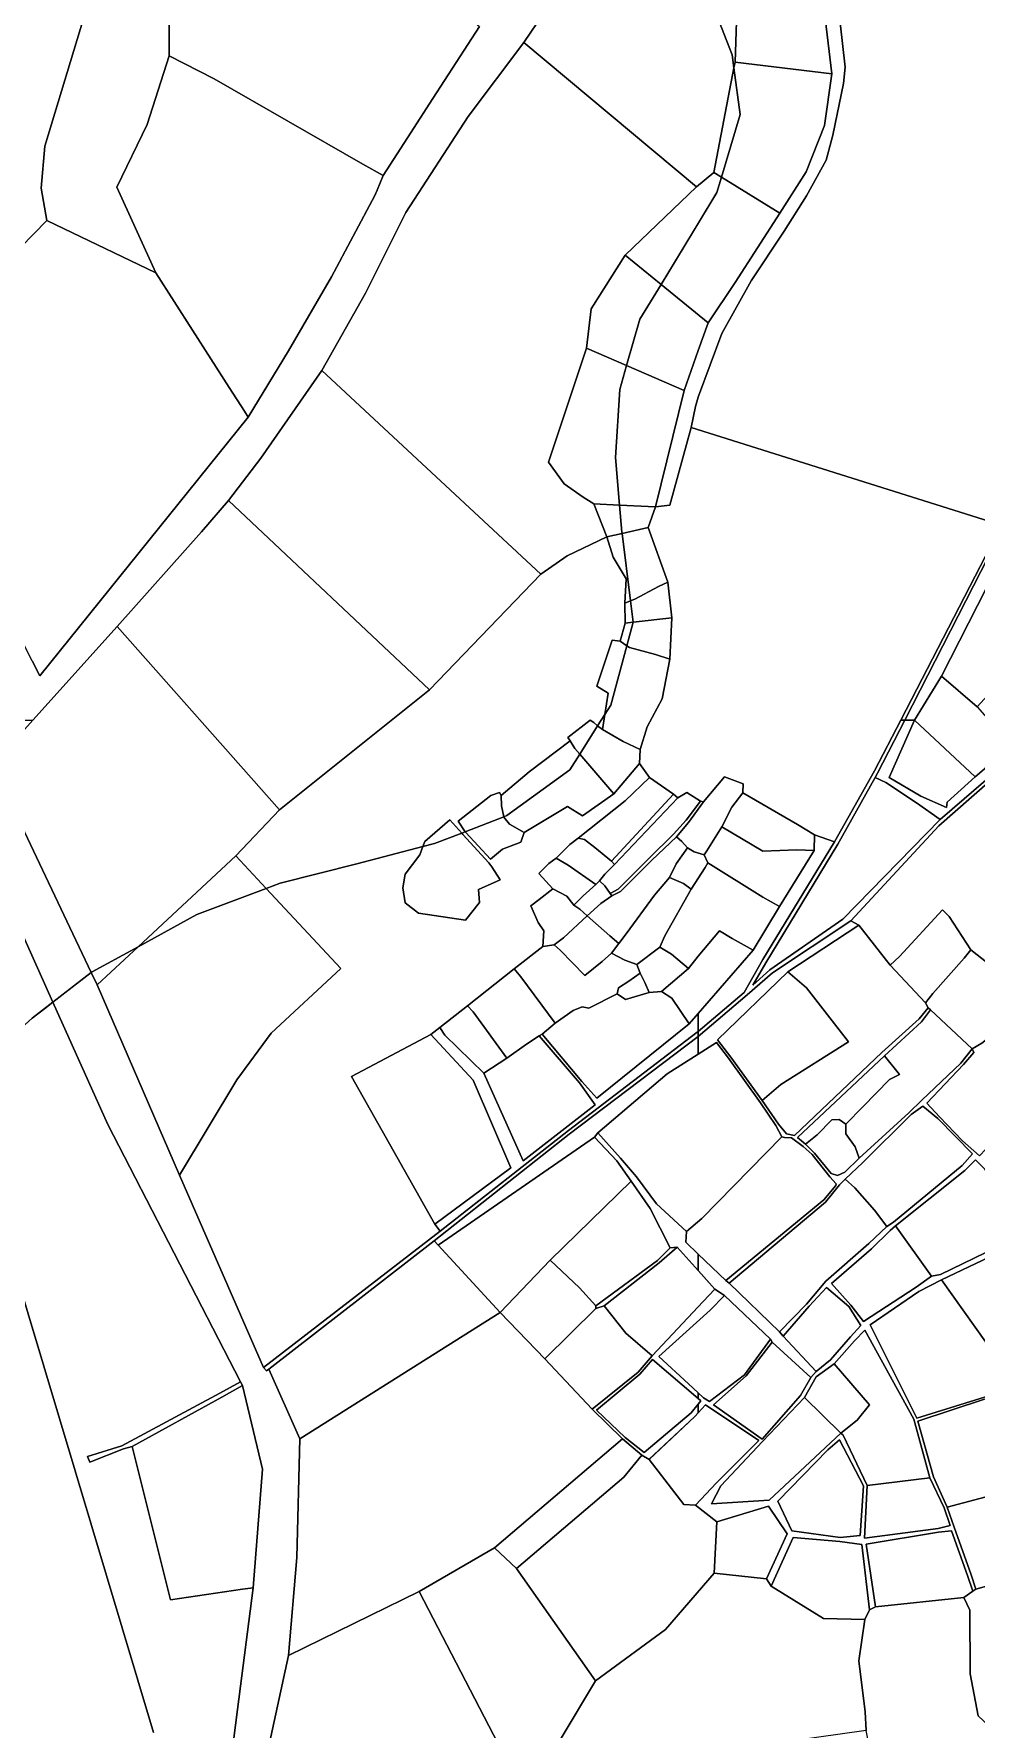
# Model space of a CAD drawing. Extents: x 542555 to 550520, y 1840485 to 1846995.
# Drawn here: x 547868.5 to 548055, y 1843800.3 to 1844135.9 of the extents above; entities that cross this region are included whole.
import ezdxf

# ---------------------------------------------------------------- set-up
doc = ezdxf.new("R2010")
doc.units = 0
doc.layers.add('Level 30', color=7, linetype='Continuous')

msp = doc.modelspace()

# ---------------------------------------------------------------- linework, layer by layer
at = {"layer": 'Level 30'}
for points in [[(548011.78, 1844173.38), (548010.64, 1844169.4), (548007.73, 1844142.36), (548007.29, 1844130.27), (548007.0727, 1844129.1476), (548006.73, 1844131.74), (548002.53, 1844142.57), (547999.3, 1844153.13), (547998.93, 1844165.36), (548002.79, 1844177.98), (548007.04, 1844188.08), (548009.7855, 1844194.2028), (548012.97, 1844197.47), (548017.42, 1844189.82), (548013.34, 1844181.5)], [(548007.04, 1844188.08), (548002.79, 1844177.98), (548000, 1844168.86), (547998.93, 1844165.36), (547999.3, 1844153.13), (548000, 1844150.84), (548002.53, 1844142.57), (548006.73, 1844131.74), (548007.0727, 1844129.1476), (548003.07, 1844108.47), (547999.67, 1844105.63), (547965.48, 1844134.18), (547982.31, 1844159.06), (548000, 1844182.31), (548006.42, 1844190.75), (548009.7855, 1844194.2028)], [(547900.44, 1844183.54), (547907.3, 1844177.62), (547951.7836, 1844141.3611), (547955.7087, 1844138.1617), (547956.68, 1844137.37), (547947.43, 1844123.09), (547942.4234, 1844115.3071), (547937.62, 1844107.84), (547933.6271, 1844110.13), (547904.16, 1844127.03), (547895.28, 1844131.54), (547895.27, 1844140.48), (547896.42, 1844147.07), (547894.85, 1844152.52), (547894.95, 1844155.16), (547894.13, 1844161.7), (547893.16, 1844162.13), (547892.77, 1844166.19), (547895.11, 1844170.58), (547896.28, 1844172.45), (547894.33, 1844173.28), (547897.85, 1844179.67)], [(548024.31, 1844170.84), (548079.34, 1844161.31), (548078.71, 1844150.18), (548077.5, 1844137.12), (548076.2, 1844121.29), (548075.08, 1844106.93), (548071.16, 1844064.59), (548060.03, 1844038.6), (547998.61, 1844057.95), (547999.45, 1844062.13), (548000, 1844063.99), (548000.05, 1844064.16), (548004.7, 1844076.56), (548010.5, 1844087.02), (548017.03, 1844096.87), (548021.47, 1844103.86), (548025.32, 1844110.9), (548026.66, 1844115.82), (548028.8, 1844126.07), (548029.11, 1844129.3), (548027.22, 1844146.36)], [(548024.45, 1844145.18), (548026.45, 1844128.02), (548007.29, 1844130.27), (548007.73, 1844142.36)], [(547895.27, 1844140.48), (547895.28, 1844131.54), (547890.89, 1844117.99), (547884.91, 1844105.55), (547892.62, 1844088.56), (547871.01, 1844098.98), (547869.92, 1844105.33), (547870.62, 1844113.66), (547879.02, 1844141.31), (547882.61, 1844142.46)], [(547999.67, 1844105.63), (547985.55, 1844092.06), (547978.83, 1844081.45), (547977.87, 1844073.68), (547970.34, 1844051.1), (547973.47, 1844046.84), (547977.25, 1844044.15), (547979.35, 1844042.83), (547981.9, 1844036.34), (547974.04, 1844032.54), (547968.87, 1844028.96), (547925.5, 1844069.25), (547934.14, 1844084.57), (547942.08, 1844100.53), (547954.47, 1844119.57), (547965.48, 1844134.18)], [(547937.62, 1844107.84), (547936.4122, 1844104.9659), (547935.96, 1844103.89), (547927.36, 1844087.8), (547918.91, 1844073.17), (547910.92, 1844060.03), (547910.1669, 1844061.2041), (547907.1625, 1844065.888), (547892.62, 1844088.56), (547884.91, 1844105.55), (547890.89, 1844117.99), (547895.28, 1844131.54), (547904.16, 1844127.03), (547933.6271, 1844110.13)], [(548007.29, 1844130.27), (548026.45, 1844128.02), (548025.04, 1844117.73), (548021.38, 1844108.61), (548016.16, 1844100.42), (548004.6133, 1844107.5209), (548008.29, 1844119.94), (548007.0727, 1844129.1476)], [(548008.29, 1844119.94), (548004.6133, 1844107.5209), (548003.07, 1844108.47), (548007.0727, 1844129.1476)], [(548003.07, 1844108.47), (548004.6133, 1844107.5209), (548003.71, 1844104.47), (547992.6469, 1844086.283), (547985.55, 1844092.06), (547999.67, 1844105.63)], [(548004.6133, 1844107.5209), (548016.16, 1844100.42), (548007.33, 1844086.66), (548001.95, 1844078.71), (547992.6471, 1844086.2829), (548000, 1844098.37), (548003.71, 1844104.47)], [(547892.62, 1844088.56), (547907.1625, 1844065.888), (547910.1669, 1844061.2041), (547910.92, 1844060.03), (547869.62, 1844008.83), (547868.1353, 1844011.748), (547865.68, 1844016.5733), (547839.94, 1844067.16), (547871.01, 1844098.98)], [(547992.6469, 1844086.283), (547992.6471, 1844086.2829), (547988.46, 1844079.4), (547985.8175, 1844070.2305), (547977.87, 1844073.68), (547978.83, 1844081.45), (547985.55, 1844092.06)], [(547992.6471, 1844086.2829), (548001.95, 1844078.71), (548000, 1844073.2), (547997.2, 1844065.29), (547985.8175, 1844070.2305), (547988.46, 1844079.4)], [(547983.65, 1844052.02), (547984.4397, 1844042.6005), (547979.35, 1844042.83), (547977.25, 1844044.15), (547973.47, 1844046.84), (547970.34, 1844051.1), (547977.87, 1844073.68), (547985.8175, 1844070.2305), (547984.46, 1844065.52)], [(547985.8175, 1844070.2305), (547997.2, 1844065.29), (547991.55, 1844042.28), (547984.4397, 1844042.6005), (547983.65, 1844052.02), (547984.46, 1844065.52)], [(547968.87, 1844028.96), (547946.82, 1844006.04), (547907.02, 1844043.5), (547913.37, 1844051.87), (547925.5, 1844069.25)], [(548072.06, 1844064.49), (548074.14, 1844062.94), (548071.67, 1844055.42), (548066.85, 1844044.3), (548062.39, 1844035.3), (548057.11, 1844026.25), (548048.19, 1844008.7), (548042.85, 1844000), (548040.89, 1844000), (548060.55, 1844038.37)], [(547998.61, 1844057.95), (548060.03, 1844038.6), (548040.11, 1844000), (548034.94, 1843989.98), (548026.98, 1843975.92), (548023, 1843977.29), (548019.65, 1843979.35), (548008.87, 1843985.64), (548008.92, 1843987.44), (548005.22, 1843988.79), (548001.08, 1843983.85), (548000.47, 1843983.99), (547997.76, 1843985.73), (547995.96, 1843984.67), (547995.12, 1843985.4), (547990.35, 1843988.64), (547988.37, 1843991.46), (547988.5, 1843994.21), (547989.93, 1843998.71), (547992.85, 1844004.23), (547994.39, 1844012.07), (547994.75, 1844020.26), (547993.99, 1844027.37), (547990.1, 1844038.16), (547991.55, 1844042.28), (547994.38, 1844042.58)], [(547946.82, 1844006.04), (547917.12, 1843982.26), (547884.92, 1844018.58), (547901.66, 1844037.3), (547907.02, 1844043.5)], [(547984.9179, 1844037.0098), (547981.9, 1844036.34), (547979.35, 1844042.83), (547984.4397, 1844042.6005), (547984.89, 1844037.23)], [(547984.4397, 1844042.6005), (547991.55, 1844042.28), (547990.1, 1844038.16), (547984.9179, 1844037.0098), (547984.89, 1844037.23)], [(547985.72, 1844028), (547985.49, 1844023.21), (547985.56, 1844019.24), (547984.57, 1844015.68), (547982.94, 1844015.84), (547979.9, 1844006.72), (547982.15, 1844005.39), (547981.4999, 1844001.1553), (547980.0905, 1843998.9284), (547979.31, 1843999.56), (547978.6, 1843999.99), (547974.2, 1843996.61), (547974.63, 1843995.95), (547966.54, 1843989.77), (547960.98, 1843985.13), (547960.64, 1843985.7), (547958.92, 1843985.13), (547952.47, 1843980.03), (547953.8806, 1843977.9281), (547953.1815, 1843977.6561), (547950.83, 1843980.28), (547945.88, 1843975.97), (547945.5077, 1843974.9747), (547932.4, 1843971.6), (547917.24, 1843967.74), (547914.4663, 1843966.6988), (547908.46, 1843973.15), (547917.12, 1843982.26), (547946.82, 1844006.04), (547968.87, 1844028.96), (547974.04, 1844032.54), (547981.9, 1844036.34), (547983.18, 1844032.26)], [(547986.6122, 1844023.6578), (547985.49, 1844023.21), (547985.72, 1844028), (547983.18, 1844032.26), (547981.9, 1844036.34), (547984.9179, 1844037.0098)], [(547990.1, 1844038.16), (547993.99, 1844027.37), (547992.15, 1844026.48), (547987.47, 1844024), (547986.6122, 1844023.6578), (547984.9179, 1844037.0098)], [(547994.75, 1844020.26), (547987.149, 1844019.4164), (547987.15, 1844019.42), (547986.6122, 1844023.6578), (547987.47, 1844024), (547992.15, 1844026.48), (547993.99, 1844027.37)], [(548057.11, 1844026.25), (548069.55, 1844018.61), (548062.32, 1844010.38), (548055.21, 1844002.68), (548048.19, 1844008.7)], [(547987.15, 1844019.42), (547987.149, 1844019.4164), (547985.56, 1844019.24), (547985.49, 1844023.21), (547986.6122, 1844023.6578)], [(547985.56, 1844019.24), (547987.149, 1844019.4164), (547985.8751, 1844014.7426), (547984.57, 1844015.68)], [(547987.149, 1844019.4164), (547994.75, 1844020.26), (547994.39, 1844012.07), (547991.52, 1844013), (547986.38, 1844014.38), (547985.8751, 1844014.7426)], [(547884.92, 1844018.58), (547917.12, 1843982.26), (547908.46, 1843973.15), (547889.0834, 1843955.1685), (547880, 1843950.2), (547879.8093, 1843950.0524), (547863.54, 1843984.3), (547862.25, 1843991), (547864.42, 1843995.74), (547868.25, 1844000)], [(547985.8751, 1844014.7426), (547982.68, 1844003.02), (547981.4999, 1844001.1553), (547982.15, 1844005.39), (547979.9, 1844006.72), (547982.94, 1844015.84), (547984.57, 1844015.68)], [(547989.93, 1843998.71), (547988.5, 1843994.21), (547985.14, 1843995.82), (547981.04, 1843998.16), (547981.4999, 1844001.1553), (547982.68, 1844003.02), (547985.8751, 1844014.7426), (547986.38, 1844014.38), (547991.52, 1844013), (547994.39, 1844012.07), (547992.85, 1844004.23)], [(548055.21, 1844002.68), (548062.07, 1843994.96), (548054.85, 1843988.8), (548042.85, 1844000), (548048.19, 1844008.7)], [(547864.42, 1843995.74), (547862.25, 1843991), (547863.54, 1843984.3), (547879.8093, 1843950.0524), (547872.2423, 1843944.2004), (547855.2046, 1843982.1526), (547851.74, 1843989.87), (547853.2801, 1843992.0115), (547855.94, 1843995.71), (547858.96, 1844000), (547859.5418, 1844000), (547868.24, 1844000), (547868.25, 1844000)], [(547980.0905, 1843998.9284), (547976.538, 1843993.3154), (547975.6, 1843994.41), (547974.63, 1843995.95), (547974.2, 1843996.61), (547978.6, 1843999.99), (547979.31, 1843999.56)], [(547988.5, 1843994.21), (547988.37, 1843991.46), (547983.27, 1843985.46), (547976.538, 1843993.3154), (547980.0905, 1843998.9284), (547981.04, 1843998.16), (547985.14, 1843995.82)], [(547980.0905, 1843998.9284), (547981.4999, 1844001.1553), (547981.04, 1843998.16)], [(548070.72, 1844000), (548071.74, 1844000), (548061.12, 1843990.88), (548047.68, 1843979.13), (548030.21, 1843960.29), (548014.73, 1843950.01), (548009.69, 1843945.63), (548000, 1843937.38), (548000, 1843937.39), (548000, 1843938.4), (548009.1, 1843946.07), (548012.79, 1843952.63), (548026.98, 1843975.92), (548034.94, 1843989.98), (548040.11, 1844000), (548040.89, 1844000), (548035.53, 1843989.53), (548035.04, 1843988.65), (548027.67, 1843975.47), (548013.42, 1843951.95), (548010.85, 1843947.58), (548014.2, 1843950.56), (548028.64, 1843960.65), (548047.89, 1843980.37)], [(548068.18, 1844000), (548070.72, 1844000), (548047.89, 1843980.37), (548043.25, 1843983.65), (548037.14, 1843987.65), (548035.04, 1843988.65), (548035.53, 1843989.53), (548040.89, 1844000), (548042.85, 1844000), (548037.82, 1843988.7), (548044.11, 1843984.97), (548049.15, 1843982.73), (548049.29, 1843983.81), (548054.85, 1843988.8), (548062.07, 1843994.96)], [(548042.85, 1844000), (548054.85, 1843988.8), (548049.29, 1843983.81), (548049.15, 1843982.73), (548044.11, 1843984.97), (548037.82, 1843988.7)], [(547974.56, 1843990.19), (547962.11, 1843981.13), (547961.5234, 1843980.9018), (547961.08, 1843983.09), (547960.98, 1843985.13), (547966.54, 1843989.77), (547974.63, 1843995.95), (547975.6, 1843994.41), (547976.538, 1843993.3154)], [(547976.538, 1843993.3154), (547983.27, 1843985.46), (547977.12, 1843981.06), (547974.13, 1843982.93), (547965.51, 1843977.75), (547962.64, 1843979.42), (547961.54, 1843980.82), (547961.5234, 1843980.9018), (547962.11, 1843981.13), (547974.56, 1843990.19)], [(547855.2046, 1843982.1526), (547872.2423, 1843944.2004), (547868.13, 1843941.02), (547858.66, 1843932.5), (547851.74, 1843924.85), (547844.69, 1843915.95), (547843.3883, 1843913.1049), (547836.82, 1843914.33), (547748.48, 1843933.2), (547762.6, 1843964.21), (547776.75, 1843961.22), (547794.29, 1843983.68), (547820.99, 1843990.26), (547831.18, 1843965.84), (547851.74, 1843989.87)], [(547988.37, 1843991.46), (547990.35, 1843988.64), (547985.57, 1843984.07), (547976.24, 1843976.67), (547974.58, 1843975.42), (547971.87, 1843972.72), (547970.4, 1843971.64), (547968.44, 1843969.66), (547971.24, 1843966.6), (547968.51, 1843964.49), (547966.84, 1843963.29), (547968.34, 1843959.94), (547969.41, 1843958.33), (547969.22, 1843955.21), (547963.57, 1843950.77), (547954.29, 1843943.44), (547948.85, 1843939.2), (547947.05, 1843937.77), (547931.33, 1843929.49), (547947.85, 1843900.24), (547948.88, 1843898.86), (547913.91, 1843871.85), (547897.29, 1843909.95), (547908.66, 1843928.81), (547915.45, 1843938.03), (547929.25, 1843950.82), (547914.4663, 1843966.6988), (547917.24, 1843967.74), (547932.4, 1843971.6), (547945.5077, 1843974.9747), (547944.9, 1843973.35), (547941.99, 1843969.54), (547941.54, 1843966.84), (547941.97, 1843963.88), (547944.62, 1843961.84), (547953.93, 1843960.41), (547956.71, 1843963.94), (547956.49, 1843966.52), (547960.8, 1843968.38), (547959.13, 1843970.97), (547958.54, 1843971.79), (547953.42, 1843977.39), (547953.1815, 1843977.6561), (547953.8806, 1843977.9281), (547953.98, 1843977.78), (547958.9, 1843972.49), (547961.22, 1843974.47), (547964.85, 1843975.84), (547965.51, 1843977.75), (547974.13, 1843982.93), (547977.12, 1843981.06), (547983.27, 1843985.46)], [(548008.92, 1843987.44), (548008.87, 1843985.64), (548006.63, 1843982.77), (548004.69, 1843978.88), (548001.69, 1843974.12), (548001.16, 1843973.34), (547999.23, 1843973.93), (547997.86, 1843974.72), (547996.79, 1843975.97), (547995.71, 1843976.92), (547998.05, 1843979.76), (548001.08, 1843983.85), (548005.22, 1843988.79)], [(547960.98, 1843985.13), (547961.08, 1843983.09), (547961.5234, 1843980.9018), (547953.8806, 1843977.9281), (547952.47, 1843980.03), (547958.92, 1843985.13), (547960.64, 1843985.7)], [(547990.35, 1843988.64), (547995.12, 1843985.4), (547982.83, 1843972.12), (547979.55, 1843974.84), (547977.47, 1843976.38), (547976.24, 1843976.67), (547985.57, 1843984.07)], [(547984.13, 1843966.55), (547982.54, 1843965.73), (547981.53, 1843967.22), (547980.48, 1843968.22), (547981.53, 1843969.55), (547983.42, 1843971.47), (547995.96, 1843984.67), (547997.76, 1843985.73), (548000.47, 1843983.99), (547997.61, 1843980.2), (547995.08, 1843977.43), (547990.24, 1843972.66)], [(548008.87, 1843985.64), (548019.65, 1843979.35), (548023, 1843977.29), (548022.98, 1843974.23), (548019.52, 1843974.38), (548012.82, 1843974.11), (548004.69, 1843978.88), (548006.63, 1843982.77)], [(548013.42, 1843951.95), (548027.67, 1843975.47), (548035.04, 1843988.65), (548037.14, 1843987.65), (548043.25, 1843983.65), (548047.89, 1843980.37), (548028.64, 1843960.65), (548014.2, 1843950.56), (548010.85, 1843947.58)], [(547998.05, 1843979.76), (547995.71, 1843976.92), (547990.81, 1843972.31), (547984.59, 1843966.1), (547982.89, 1843965.23), (547982.54, 1843965.73), (547984.13, 1843966.55), (547990.24, 1843972.66), (547995.08, 1843977.43), (547997.61, 1843980.2), (548000.47, 1843983.99), (548001.08, 1843983.85)], [(547995.12, 1843985.4), (547995.96, 1843984.67), (547983.42, 1843971.47), (547982.83, 1843972.12)], [(547947.82, 1843975.57), (547945.5077, 1843974.9747), (547945.88, 1843975.97), (547950.83, 1843980.28), (547953.1815, 1843977.6561)], [(547953.98, 1843977.78), (547953.8806, 1843977.9281), (547961.5234, 1843980.9018), (547961.54, 1843980.82), (547962.64, 1843979.42), (547965.51, 1843977.75), (547964.85, 1843975.84), (547961.22, 1843974.47), (547958.9, 1843972.49)], [(548004.69, 1843978.88), (548012.82, 1843974.11), (548019.52, 1843974.38), (548022.98, 1843974.23), (548016.09, 1843963.11), (548012.77, 1843964.98), (548001.93, 1843971.8), (548001.16, 1843973.34), (548001.69, 1843974.12)], [(547953.1815, 1843977.6561), (547953.42, 1843977.39), (547958.54, 1843971.79), (547959.13, 1843970.97), (547960.8, 1843968.38), (547956.49, 1843966.52), (547956.71, 1843963.94), (547953.93, 1843960.41), (547944.62, 1843961.84), (547941.97, 1843963.88), (547941.54, 1843966.84), (547941.99, 1843969.54), (547944.9, 1843973.35), (547945.5077, 1843974.9747), (547947.82, 1843975.57)], [(547982.83, 1843972.12), (547983.42, 1843971.47), (547981.53, 1843969.55), (547980.48, 1843968.22), (547979.71, 1843967.51), (547974.23, 1843971.3), (547971.87, 1843972.72), (547974.58, 1843975.42), (547976.24, 1843976.67), (547977.47, 1843976.38), (547979.55, 1843974.84)], [(547995.71, 1843976.92), (547996.79, 1843975.97), (547997.86, 1843974.72), (547995.64, 1843971.6), (547994.34, 1843968.85), (547991.33, 1843965.34), (547985.76, 1843957.7), (547984.26, 1843955.83), (547982.52, 1843957.3), (547977.99, 1843961.26), (547980.73, 1843963.75), (547982.89, 1843965.23), (547984.59, 1843966.1), (547990.81, 1843972.31)], [(548023, 1843977.29), (548026.98, 1843975.92), (548012.79, 1843952.63), (548009.1, 1843946.07), (548000, 1843938.4), (548000, 1843941.94), (548010.88, 1843954.5), (548016.09, 1843963.11), (548022.98, 1843974.23)], [(547900.75, 1843961.55), (547889.0834, 1843955.1685), (547908.46, 1843973.15), (547914.4663, 1843966.6988)], [(547971.87, 1843972.72), (547974.23, 1843971.3), (547979.71, 1843967.51), (547977.2, 1843965.22), (547975.36, 1843963.42), (547973.96, 1843965.18), (547971.24, 1843966.6), (547968.44, 1843969.66), (547970.4, 1843971.64)], [(548001.16, 1843973.34), (548001.93, 1843971.8), (548001.41, 1843970.83), (547998.64, 1843966.58), (547997.07, 1843967.7), (547994.34, 1843968.85), (547995.64, 1843971.6), (547997.86, 1843974.72), (547999.23, 1843973.93)], [(547993.4, 1843957.34), (547992.4, 1843955.07), (547987.86, 1843951.62), (547985.48, 1843952.53), (547982.84, 1843953.86), (547984.26, 1843955.83), (547985.76, 1843957.7), (547991.33, 1843965.34), (547994.34, 1843968.85), (547997.07, 1843967.7), (547998.64, 1843966.58)], [(548001.93, 1843971.8), (548012.77, 1843964.98), (548016.09, 1843963.11), (548010.88, 1843954.5), (548006.7, 1843956.76), (548004.22, 1843958.29), (548000.01, 1843953.29), (547998.08, 1843950.82), (547994.7, 1843953.69), (547992.4, 1843955.07), (547993.4, 1843957.34), (547998.64, 1843966.58), (548001.41, 1843970.83)], [(547914.4663, 1843966.6988), (547929.25, 1843950.82), (547915.45, 1843938.03), (547908.66, 1843928.81), (547897.29, 1843909.95), (547880.96, 1843947.63), (547889.0834, 1843955.1685), (547900.75, 1843961.55)], [(547973.33, 1843956.93), (547971.49, 1843955.52), (547969.22, 1843955.21), (547969.41, 1843958.33), (547968.34, 1843959.94), (547966.84, 1843963.29), (547968.51, 1843964.49), (547971.24, 1843966.6), (547973.96, 1843965.18), (547975.36, 1843963.42), (547976.54, 1843962.57), (547977.99, 1843961.26)], [(547982.54, 1843965.73), (547982.89, 1843965.23), (547980.73, 1843963.75), (547977.99, 1843961.26), (547976.54, 1843962.57), (547975.36, 1843963.42), (547977.2, 1843965.22), (547979.71, 1843967.51), (547980.48, 1843968.22), (547981.53, 1843967.22)], [(548046.47, 1843945.91), (548045.03, 1843944.08), (548037.99, 1843951.48), (548039.89, 1843953.25), (548048.36, 1843962.5), (548049.67, 1843961.15), (548054, 1843954.58), (548052.7, 1843952.88)], [(547984.26, 1843955.83), (547982.84, 1843953.86), (547980.96, 1843952.23), (547977.53, 1843949.49), (547972.7, 1843954.5), (547971.49, 1843955.52), (547973.33, 1843956.93), (547977.99, 1843961.26), (547982.52, 1843957.3)], [(548045.03, 1843944.08), (548045.52, 1843943.09), (548043.77, 1843940.86), (548036.39, 1843934.19), (548019.05, 1843917.82), (548017.48, 1843918.15), (548015.9, 1843920.02), (548012.7, 1843924.74), (548016.36, 1843927.91), (548029.78, 1843936.35), (548021.42, 1843947), (548017.75, 1843950.18), (548031.84, 1843959.41), (548037.99, 1843951.48)], [(547987.86, 1843951.62), (547988.51, 1843949.94), (547986.25, 1843948.32), (547984.19, 1843947.02), (547983.97, 1843945.84), (547978.38, 1843943.02), (547977.03, 1843943.28), (547975.23, 1843942.51), (547971.66, 1843940.05), (547964.89, 1843949.22), (547963.57, 1843950.77), (547969.22, 1843955.21), (547971.49, 1843955.52), (547972.7, 1843954.5), (547977.53, 1843949.49), (547980.96, 1843952.23), (547982.84, 1843953.86), (547985.48, 1843952.53)], [(547998.08, 1843950.82), (548000.01, 1843953.29), (548004.22, 1843958.29), (548006.7, 1843956.76), (548010.88, 1843954.5), (548000, 1843941.94), (547998.23, 1843939.88), (547994.78, 1843945.01), (547992.73, 1843946.32)], [(547880, 1843950.2), (547889.0834, 1843955.1685), (547880.96, 1843947.63), (547879.8093, 1843950.0524)], [(547998.08, 1843950.82), (547992.73, 1843946.32), (547990.28, 1843946.12), (547989.45, 1843948.05), (547988.51, 1843949.94), (547987.86, 1843951.62), (547992.4, 1843955.07), (547994.7, 1843953.69)], [(548057.42, 1843951.83), (548062.84, 1843945.9), (548063.97, 1843944.08), (548065.39, 1843943.41), (548056.14, 1843936.1), (548054.26, 1843934.95), (548046, 1843942.64), (548045.52, 1843943.09), (548045.03, 1843944.08), (548046.47, 1843945.91), (548052.7, 1843952.88), (548054, 1843954.58)], [(547971.66, 1843940.05), (547969.09, 1843937.82), (547968.51, 1843937.52), (547966.02, 1843935.84), (547962.08, 1843933.11), (547955.46, 1843942.27), (547954.29, 1843943.44), (547963.57, 1843950.77), (547964.89, 1843949.22)], [(547985.6, 1843944.72), (547983.97, 1843945.84), (547984.19, 1843947.02), (547986.25, 1843948.32), (547988.51, 1843949.94), (547989.45, 1843948.05), (547990.28, 1843946.12)], [(548016.36, 1843927.91), (548012.7, 1843924.74), (548006.46, 1843933.29), (548003.82, 1843936.76), (548017.75, 1843950.18), (548021.42, 1843947), (548029.78, 1843936.35)], [(547992.73, 1843946.32), (547994.78, 1843945.01), (547998.23, 1843939.88), (547979.94, 1843925.18), (547976.95, 1843928.5), (547969.09, 1843937.82), (547971.66, 1843940.05), (547975.23, 1843942.51), (547977.03, 1843943.28), (547978.38, 1843943.02), (547983.97, 1843945.84), (547985.6, 1843944.72), (547990.28, 1843946.12)], [(548000, 1843941.94), (548000, 1843938.4), (547999.79, 1843938.22), (547974.29, 1843918.81), (547948.88, 1843898.86), (547947.85, 1843900.24), (547962.91, 1843911.36), (547955.45, 1843928.74), (547947.05, 1843937.77), (547948.85, 1843939.2), (547949.81, 1843937.64), (547957.56, 1843930.11), (547965.33, 1843912.74), (547979.63, 1843923.88), (547976.5, 1843928.23), (547968.51, 1843937.52), (547969.09, 1843937.82), (547976.95, 1843928.5), (547979.94, 1843925.18), (547998.23, 1843939.88)], [(547962.08, 1843933.11), (547957.56, 1843930.11), (547949.81, 1843937.64), (547948.85, 1843939.2), (547954.29, 1843943.44), (547955.46, 1843942.27)], [(548046, 1843942.64), (548054.26, 1843934.95), (548052.01, 1843932.11), (548044.26, 1843924.8), (548041.69, 1843922.25), (548031.85, 1843913.3), (548031.07, 1843915.53), (548029.23, 1843918.14), (548029.24, 1843920.04), (548032.57, 1843923.46), (548037.91, 1843928.87), (548039.84, 1843929.87), (548036.91, 1843933.58), (548044.22, 1843940.31)], [(548065.39, 1843943.41), (548067.7, 1843940.96), (548070.27, 1843937.03), (548062.52, 1843930.58), (548060.72, 1843929.85), (548060.41, 1843928.68), (548061.75, 1843925.92), (548063.85, 1843923.15), (548059.49, 1843917.74), (548055.69, 1843913.79), (548052.31, 1843916.73), (548047.76, 1843921.49), (548045.3, 1843924.22), (548052.52, 1843931.86), (548054.56, 1843934.2), (548054.26, 1843934.95), (548056.14, 1843936.1)], [(548000, 1843938.4), (548000, 1843937.39), (547974.46, 1843918.06), (547947.74, 1843896.96), (547914.98, 1843871.54), (547914.51, 1843871.18), (547913.91, 1843871.85), (547948.88, 1843898.86), (547974.29, 1843918.81), (547999.79, 1843938.22)], [(547962.91, 1843911.36), (547947.85, 1843900.24), (547931.33, 1843929.49), (547947.05, 1843937.77), (547955.45, 1843928.74)], [(547947.74, 1843896.96), (547974.46, 1843918.06), (548000, 1843937.39), (548000, 1843937.38), (548000, 1843933.91), (547993.84, 1843930), (547980.16, 1843918.34), (547979.44, 1843917.46), (547948.5, 1843896.1)], [(547968.51, 1843937.52), (547976.5, 1843928.23), (547979.63, 1843923.88), (547965.33, 1843912.74), (547957.56, 1843930.11), (547962.08, 1843933.11), (547966.02, 1843935.84)], [(548000.69, 1843901.33), (547997.68, 1843898.8), (547991.72, 1843904.27), (547987.76, 1843909.6), (547984.64, 1843913.31), (547980.16, 1843918.34), (547993.84, 1843930), (548000, 1843933.91), (548003.64, 1843936.21), (548006.01, 1843933.13), (548012.34, 1843924.28), (548015.37, 1843919.75), (548016.56, 1843917.53)], [(548032.57, 1843923.46), (548029.24, 1843920.04), (548027.9, 1843920.93), (548026.46, 1843920.92), (548023.56, 1843917.95), (548021.26, 1843916.06), (548019.69, 1843917.4), (548036.91, 1843933.58), (548039.84, 1843929.87), (548037.91, 1843928.87)], [(548038.69, 1843900.62), (548037.33, 1843899.77), (548034.94, 1843902.98), (548030.99, 1843907.45), (548029.12, 1843909.16), (548032.63, 1843912.46), (548042.17, 1843921.95), (548044.49, 1843923.6), (548047.44, 1843921.15), (548054.29, 1843914.17), (548052.24, 1843911.82)], [(547997.55, 1843896.64), (548000, 1843894.31), (548000, 1843891.04), (547995.85, 1843895.71), (547994.43, 1843895.53), (547990.46, 1843903.34), (547986.7, 1843908.74), (547983.87, 1843912.79), (547979.44, 1843917.46), (547980.16, 1843918.34), (547984.64, 1843913.31), (547987.76, 1843909.6), (547991.72, 1843904.27), (547997.68, 1843898.8)], [(548029.24, 1843920.04), (548029.23, 1843918.14), (548031.07, 1843915.53), (548031.85, 1843913.3), (548029.04, 1843910.54), (548027.59, 1843909.87), (548026.33, 1843910.28), (548023.06, 1843914.32), (548021.26, 1843916.06), (548023.56, 1843917.95), (548026.46, 1843920.92), (548027.9, 1843920.93)], [(547986.7, 1843908.74), (547970.66, 1843893.12), (547960.77, 1843882.75), (547948.5, 1843896.1), (547979.44, 1843917.46), (547983.87, 1843912.79)], [(548027.28, 1843907.9), (548024.85, 1843905.07), (548005.49, 1843889.09), (548000, 1843894.31), (547997.55, 1843896.64), (547997.68, 1843898.8), (548000.69, 1843901.33), (548016.56, 1843917.53), (548017.06, 1843917.41), (548018.51, 1843917.3), (548020.77, 1843915.64), (548022.6, 1843914.03), (548026.07, 1843909.59), (548027.34, 1843908.25)], [(548063.78, 1843898.64), (548062.85, 1843900.87), (548060.23, 1843905.74), (548056.79, 1843911.1), (548054.94, 1843912.94), (548052.82, 1843910.85), (548039.06, 1843899.91), (548038.03, 1843899.01), (548034.29, 1843895.38), (548026.41, 1843888.51), (548030.22, 1843884.2), (548032.71, 1843880.98), (548043.15, 1843887.77), (548046.17, 1843889.96), (548047.97, 1843890.26), (548061.32, 1843896.76)], [(548062.85, 1843900.87), (548063.78, 1843898.64), (548061.32, 1843896.76), (548047.97, 1843890.26), (548046.17, 1843889.96), (548039.06, 1843899.91), (548052.82, 1843910.85), (548054.94, 1843912.94), (548056.79, 1843911.1), (548060.23, 1843905.74)], [(547991.94, 1843893.01), (547979.74, 1843884.08), (547976.47, 1843887.6), (547970.66, 1843893.12), (547986.7, 1843908.74), (547990.46, 1843903.34), (547994.43, 1843895.53)], [(548029.12, 1843909.16), (548030.99, 1843907.45), (548034.94, 1843902.98), (548037.33, 1843899.77), (548033.8, 1843896.38), (548025.3, 1843888.92), (548021.44, 1843884.37), (548016.08, 1843878.9), (548006.13, 1843888.55), (548025.23, 1843904.59), (548027.97, 1843908)], [(548039.06, 1843899.91), (548046.17, 1843889.96), (548043.15, 1843887.77), (548032.71, 1843880.98), (548030.22, 1843884.2), (548026.41, 1843888.51), (548034.29, 1843895.38), (548038.03, 1843899.01)], [(547948.5, 1843896.1), (547960.77, 1843882.75), (547921.12, 1843857.75), (547914.98, 1843871.54), (547947.74, 1843896.96)], [(547992.3, 1843892.6), (547981.41, 1843884.07), (547979.76, 1843883.51), (547979.74, 1843884.08), (547991.94, 1843893.01), (547994.43, 1843895.53), (547995.85, 1843895.71)], [(548000, 1843891.04), (548003.28, 1843887.36), (548001, 1843884.9), (547990.88, 1843874.14), (547985.67, 1843878.66), (547981.41, 1843884.07), (547992.3, 1843892.6), (547995.85, 1843895.71)], [(548073.21, 1843885.1), (548059.68, 1843874.32), (548059.07, 1843873.93), (548048.17, 1843889.19), (548061.8, 1843895.7), (548064.37, 1843897.7), (548066.14, 1843896.1), (548068.99, 1843891.42), (548071.71, 1843887.5)], [(547979.74, 1843884.08), (547979.76, 1843883.51), (547969.65, 1843873.58), (547960.77, 1843882.75), (547970.66, 1843893.12), (547976.47, 1843887.6)], [(548016.83, 1843878.09), (548023.33, 1843871.04), (548022.3, 1843869.9), (548014.65, 1843876.84), (548014.3, 1843877.48), (548005.18, 1843886.14), (548003.28, 1843887.36), (548000.64, 1843890.33), (548000, 1843891.04), (548000, 1843894.31), (548005.49, 1843889.09), (548006.13, 1843888.55), (548016.08, 1843878.9)], [(548059.07, 1843873.93), (548059.17, 1843866.42), (548056.69, 1843865.99), (548043.3, 1843861.85), (548034.06, 1843880.27), (548043.68, 1843886.91), (548048.17, 1843889.19)], [(547998.08, 1843868.62), (548000, 1843866.81), (548000, 1843865.71), (547990.98, 1843873.44), (547988.46, 1843870.56), (547979.85, 1843863.43), (547985.52, 1843857.98), (547989.29, 1843855.04), (547998.6, 1843862.91), (548000, 1843864.6), (548000, 1843862.86), (547999.34, 1843862.13), (547990.26, 1843853.63), (547990.29, 1843853.61), (547988.84, 1843854.5), (547985.04, 1843857.71), (547979.03, 1843863.61), (547988.13, 1843870.95), (547990.88, 1843874.14), (548001, 1843884.9), (548003.28, 1843887.36), (548005.18, 1843886.14), (548002.34, 1843883.2), (547992.18, 1843874.02)], [(548005.18, 1843886.14), (548014.3, 1843877.48), (548009.17, 1843870.43), (548002.25, 1843865.13), (548001.03, 1843865.84), (548000, 1843866.81), (547998.08, 1843868.62), (547992.18, 1843874.02), (548002.34, 1843883.2)], [(548029.83, 1843883.95), (548032.18, 1843880.15), (548030.16, 1843877.9), (548026.18, 1843873.35), (548023.33, 1843871.04), (548016.83, 1843878.09), (548021.97, 1843883.99), (548025.44, 1843887.72)], [(547985.04, 1843857.71), (547959.67, 1843836.18), (547944.74, 1843827.48), (547918.91, 1843814.84), (547920.52, 1843834.26), (547921.12, 1843857.75), (547960.77, 1843882.75), (547969.65, 1843873.58), (547979.03, 1843863.61)], [(547981.41, 1843884.07), (547985.67, 1843878.66), (547990.88, 1843874.14), (547988.13, 1843870.95), (547979.03, 1843863.61), (547969.65, 1843873.58), (547979.76, 1843883.51)], [(548047.53, 1843839.96), (548049.88, 1843840.56), (548048.72, 1843844.08), (548045.88, 1843850.03), (548042.72, 1843861.62), (548032.99, 1843879.24), (548030.95, 1843877.16), (548026.91, 1843872.57), (548023.34, 1843869.99), (548021.04, 1843865.94), (548012.71, 1843857.2), (548004.51, 1843848.41), (548002.64, 1843844.87), (548014.05, 1843845.57), (548028.23, 1843858.83), (548028.72, 1843858.47), (548033.44, 1843848.48), (548032.92, 1843838.03)], [(548045.88, 1843850.03), (548033.44, 1843848.48), (548028.72, 1843858.47), (548028.23, 1843858.83), (548031.5, 1843861.42), (548033.94, 1843864.47), (548026.91, 1843872.57), (548030.95, 1843877.16), (548032.99, 1843879.24), (548042.72, 1843861.62)], [(548014.65, 1843876.84), (548022.3, 1843869.9), (548020.29, 1843866.34), (548012.67, 1843857.65), (548003.02, 1843864.46), (548009.5, 1843870.23)], [(548000.54, 1843865.25), (548000, 1843864.6), (547998.6, 1843862.91), (547989.29, 1843855.04), (547985.52, 1843857.98), (547979.85, 1843863.43), (547988.46, 1843870.56), (547990.98, 1843873.44), (548000, 1843865.71)], [(548026.91, 1843872.57), (548033.94, 1843864.47), (548031.5, 1843861.42), (548028.23, 1843858.83), (548021.04, 1843865.94), (548023.34, 1843869.99)], [(547905.6628, 1843865.9887), (547887.93, 1843856.23), (547886.21, 1843855.75), (547879.51, 1843853.08), (547879.11, 1843854.24), (547885.89, 1843856.36), (547905.2848, 1843866.7963), (547909.38, 1843869), (547909.79, 1843868.26)], [(547909.79, 1843868.26), (547913.7, 1843851.71), (547911.87, 1843828.26), (547909.7962, 1843827.9578), (547895.54, 1843825.88), (547887.93, 1843856.23), (547905.6628, 1843865.9887)], [(548021.04, 1843865.94), (548028.23, 1843858.83), (548014.05, 1843845.57), (548002.64, 1843844.87), (548004.51, 1843848.41), (548012.71, 1843857.2)], [(548062.19, 1843858.01), (548063.17, 1843847.14), (548058.98, 1843846.76), (548049.3, 1843844.19), (548046.6, 1843850.22), (548043.47, 1843861.26), (548056.72, 1843865.59), (548059.21, 1843865.69)], [(547990.29, 1843853.61), (547990.26, 1843853.63), (547999.34, 1843862.13)], [(548003.6, 1843848.99), (547999.45, 1843844.59), (547997.15, 1843844.75), (547990.29, 1843853.61), (547999.34, 1843862.13), (548000, 1843862.86), (548001.46, 1843864.46), (548012.04, 1843857.37)], [(547985.26, 1843850.17), (547964.01, 1843832.08), (547959.67, 1843836.18), (547985.04, 1843857.71), (547988.84, 1843854.5)], [(548025.67, 1843855.56), (548027.97, 1843857.55), (548032.73, 1843848.42), (548032.05, 1843838.6), (548028.12, 1843838.19), (548018.52, 1843839.5), (548015.74, 1843845.41)], [(548027.97, 1843857.55), (548025.67, 1843855.56), (548015.74, 1843845.41), (548018.52, 1843839.5), (548028.12, 1843838.19), (548032.05, 1843838.6), (548032.73, 1843848.42)], [(548003.7, 1843841.27), (548003.16, 1843831.12), (547993.55, 1843819.98), (547979.65, 1843809.82), (547964.01, 1843832.08), (547985.26, 1843850.17), (547988.84, 1843854.5), (547990.29, 1843853.61), (547997.15, 1843844.75), (547999.45, 1843844.59)], [(548049.88, 1843840.56), (548047.53, 1843839.96), (548032.92, 1843838.03), (548033.44, 1843848.48), (548045.88, 1843850.03), (548048.72, 1843844.08)], [(548067.15, 1843831.42), (548055, 1843827.95), (548054.07, 1843830.82), (548050.72, 1843840.26), (548049.3, 1843844.19), (548058.98, 1843846.76), (548063.17, 1843847.14)], [(548013.94, 1843844.42), (548017.62, 1843838.94), (548013.53, 1843830.04), (548003.16, 1843831.12), (548003.7, 1843841.27)], [(548033.89, 1843823.88), (548032.99, 1843821.95), (548024.84, 1843822.19), (548014.48, 1843828.55), (548018.78, 1843838.18), (548028.04, 1843837.4), (548032.41, 1843836.82)], [(548054.4, 1843827.57), (548052.61, 1843826.3), (548035.08, 1843824.44), (548033.29, 1843836.89), (548047.57, 1843839.23), (548050.18, 1843839.52), (548053.34, 1843830.65)], [(547979.65, 1843809.82), (547965.85, 1843786.75), (547944.74, 1843827.48), (547959.67, 1843836.18), (547964.01, 1843832.08)], [(548097.6, 1843811.8), (548094.69, 1843804.08), (548078.67, 1843802.35), (548060.75, 1843797.94), (548055.44, 1843802.9), (548053.83, 1843811.18), (548053.76, 1843823.8), (548052.61, 1843826.3), (548054.4, 1843827.57), (548055, 1843827.95), (548067.15, 1843831.42), (548086.95, 1843834.97), (548087.85, 1843835.12), (548093.9, 1843835.97), (548096.76, 1843825.42)], [(548033.27, 1843800), (548023.44, 1843798.62), (547998.12, 1843794.96), (547985.6, 1843792.3), (547979.38, 1843789.62), (547965.85, 1843786.75), (547979.65, 1843809.82), (547993.55, 1843819.98), (548003.16, 1843831.12), (548013.53, 1843830.04), (548014.48, 1843828.55), (548024.84, 1843822.19), (548032.99, 1843821.95), (548031.83, 1843813.77), (548033.05, 1843803.7)], [(547965.85, 1843786.75), (547967.9, 1843781.02), (547967.17, 1843777.43), (547971.73, 1843772.96), (547981.4153, 1843761.9399), (547983.63, 1843759.42), (547980.8276, 1843756.4048), (547980.6, 1843756.16), (547971.9, 1843751.42), (547962.9143, 1843748.3637), (547942.47, 1843741.41), (547932.7967, 1843742.5586), (547920.32, 1843744.04), (547914.09, 1843747.52), (547910.28, 1843751.5), (547908.6, 1843756.14), (547908.1, 1843764.79), (547914.21, 1843793.27), (547918.91, 1843814.84), (547944.74, 1843827.48)], [(548052.61, 1843826.3), (548053.76, 1843823.8), (548053.83, 1843811.18), (548055.44, 1843802.9), (548060.75, 1843797.94), (548036.15, 1843787.66), (548034.95, 1843791.42), (548033.27, 1843800), (548033.05, 1843803.7), (548031.83, 1843813.77), (548032.99, 1843821.95), (548033.89, 1843823.88), (548035.08, 1843824.44)]]:
    msp.add_lwpolyline(points, close=True, dxfattribs=at)
for points in [[(547865.4, 1844170.88), (547874.82, 1844176.81), (547875.19, 1844178.39), (547879.7, 1844179.8), (547881.54, 1844174.73), (547882.01, 1844172.11), (547878.2, 1844171.21), (547880.49, 1844159.29), (547882.85, 1844149.2), (547882.61, 1844142.46), (547879.02, 1844141.31), (547870.62, 1844113.66), (547869.92, 1844105.33), (547871.01, 1844098.98), (547839.94, 1844067.16)], [(547982.31, 1844159.06), (547965.48, 1844134.18), (547954.47, 1844119.57), (547942.08, 1844100.53), (547934.14, 1844084.57), (547925.5, 1844069.25), (547913.37, 1844051.87), (547907.02, 1844043.5), (547901.66, 1844037.3), (547884.92, 1844018.58), (547868.24, 1844000)], [(548027.22, 1844146.36), (548029.11, 1844129.3), (548028.8, 1844126.07), (548026.66, 1844115.82), (548025.32, 1844110.9), (548021.47, 1844103.86), (548017.03, 1844096.87), (548010.5, 1844087.02), (548004.7, 1844076.56), (548000.05, 1844064.16), (548000, 1844063.99), (547999.45, 1844062.13), (547998.61, 1844057.95), (547994.38, 1844042.58), (547991.55, 1844042.28), (547997.2, 1844065.29), (548000, 1844073.2), (548001.95, 1844078.71), (548007.33, 1844086.66), (548016.16, 1844100.42), (548021.38, 1844108.61), (548025.04, 1844117.73), (548026.45, 1844128.02), (548024.45, 1844145.18)], [(547868.1353, 1844011.748), (547869.62, 1844008.83), (547910.92, 1844060.03), (547918.91, 1844073.17), (547927.36, 1844087.8), (547935.96, 1844103.89), (547936.4122, 1844104.9659), (547937.62, 1844107.84), (547942.4234, 1844115.3071), (547947.43, 1844123.09), (547956.68, 1844137.37)], [(548078.23, 1844136.99), (548076.96, 1844121.09), (548075.66, 1844106.87), (548072.06, 1844064.49), (548060.55, 1844038.37), (548040.89, 1844000), (548040.11, 1844000), (548060.03, 1844038.6), (548071.16, 1844064.59), (548075.08, 1844106.93), (548076.2, 1844121.29), (548077.5, 1844137.12)], [(548057.42, 1843951.83), (548054, 1843954.58), (548049.67, 1843961.15), (548048.36, 1843962.5), (548039.89, 1843953.25), (548037.99, 1843951.48), (548031.84, 1843959.41), (548030.21, 1843960.29), (548047.68, 1843979.13), (548061.12, 1843990.88)], [(548056.72, 1843865.59), (548043.47, 1843861.26), (548046.6, 1843850.22), (548049.3, 1843844.19), (548050.72, 1843840.26), (548054.07, 1843830.82), (548055, 1843827.95), (548054.4, 1843827.57), (548053.34, 1843830.65), (548050.18, 1843839.52), (548047.57, 1843839.23), (548033.29, 1843836.89), (548035.08, 1843824.44), (548033.89, 1843823.88), (548032.41, 1843836.82), (548028.04, 1843837.4), (548018.78, 1843838.18), (548014.48, 1843828.55), (548013.53, 1843830.04), (548017.62, 1843838.94), (548013.94, 1843844.42), (548003.7, 1843841.27), (547999.45, 1843844.59), (548003.6, 1843848.99), (548012.04, 1843857.37), (548001.46, 1843864.46), (548000, 1843862.86), (548000, 1843864.6), (548000.54, 1843865.25), (548000, 1843865.71), (548000, 1843866.81), (548001.03, 1843865.84), (548002.25, 1843865.13), (548009.17, 1843870.43), (548014.3, 1843877.48), (548014.65, 1843876.84), (548009.5, 1843870.23), (548003.02, 1843864.46), (548012.67, 1843857.65), (548020.29, 1843866.34), (548022.3, 1843869.9), (548023.33, 1843871.04), (548026.18, 1843873.35), (548030.16, 1843877.9), (548032.18, 1843880.15), (548029.83, 1843883.95), (548025.44, 1843887.72), (548021.97, 1843883.99), (548016.83, 1843878.09), (548016.08, 1843878.9), (548021.44, 1843884.37), (548025.3, 1843888.92), (548033.8, 1843896.38), (548037.33, 1843899.77), (548038.69, 1843900.62), (548052.24, 1843911.82), (548054.29, 1843914.17), (548047.44, 1843921.15), (548044.49, 1843923.6), (548042.17, 1843921.95), (548032.63, 1843912.46), (548029.12, 1843909.16), (548027.97, 1843908), (548025.23, 1843904.59), (548006.13, 1843888.55), (548005.49, 1843889.09), (548024.85, 1843905.07), (548027.28, 1843907.9), (548027.34, 1843908.25), (548026.07, 1843909.59), (548022.6, 1843914.03), (548020.77, 1843915.64), (548018.51, 1843917.3), (548017.06, 1843917.41), (548016.56, 1843917.53), (548015.37, 1843919.75), (548012.34, 1843924.28), (548006.01, 1843933.13), (548003.64, 1843936.21), (548000, 1843933.91), (548000, 1843937.38), (548009.69, 1843945.63), (548014.73, 1843950.01), (548030.21, 1843960.29), (548031.84, 1843959.41), (548017.75, 1843950.18), (548003.82, 1843936.76), (548006.46, 1843933.29), (548012.7, 1843924.74), (548015.9, 1843920.02), (548017.48, 1843918.15), (548019.05, 1843917.82), (548036.39, 1843934.19), (548043.77, 1843940.86), (548045.52, 1843943.09), (548046, 1843942.64), (548044.22, 1843940.31), (548036.91, 1843933.58), (548019.69, 1843917.4), (548021.26, 1843916.06), (548023.06, 1843914.32), (548026.33, 1843910.28), (548027.59, 1843909.87), (548029.04, 1843910.54), (548031.85, 1843913.3), (548041.69, 1843922.25), (548044.26, 1843924.8), (548052.01, 1843932.11), (548054.26, 1843934.95), (548054.56, 1843934.2), (548052.52, 1843931.86), (548045.3, 1843924.22), (548047.76, 1843921.49), (548052.31, 1843916.73), (548055.69, 1843913.79)], [(547907.19, 1843791.75), (547908.7782, 1843804.1401), (547911.87, 1843828.26), (547913.7, 1843851.71), (547909.79, 1843868.26), (547909.38, 1843869), (547883.12, 1843919.97), (547872.2429, 1843944.1991), (547874.6, 1843946.02), (547879.8093, 1843950.0524), (547880.96, 1843947.63), (547897.29, 1843909.95), (547913.91, 1843871.85), (547914.51, 1843871.18), (547914.98, 1843871.54), (547921.12, 1843857.75), (547920.52, 1843834.26), (547918.91, 1843814.84), (547914.21, 1843793.27)], [(547868.13, 1843941.02), (547870.6, 1843942.93), (547872.2429, 1843944.1991), (547883.12, 1843919.97), (547909.38, 1843869), (547905.2848, 1843866.7963), (547885.89, 1843856.36), (547879.11, 1843854.24), (547879.51, 1843853.08), (547886.21, 1843855.75), (547887.93, 1843856.23), (547895.54, 1843825.88), (547909.7962, 1843827.9578), (547911.87, 1843828.26), (547908.7782, 1843804.1401), (547907.19, 1843791.75)], [(548061.8, 1843895.7), (548048.17, 1843889.19), (548043.68, 1843886.91), (548034.06, 1843880.27), (548043.3, 1843861.85), (548056.69, 1843865.99)], [(547892.12, 1843799.6), (547864.23, 1843892.85)], [(547864.23, 1843892.85), (547892.12, 1843799.6)]]:
    msp.add_lwpolyline(points, dxfattribs=at)

doc.saveas('drawing.dxf')
